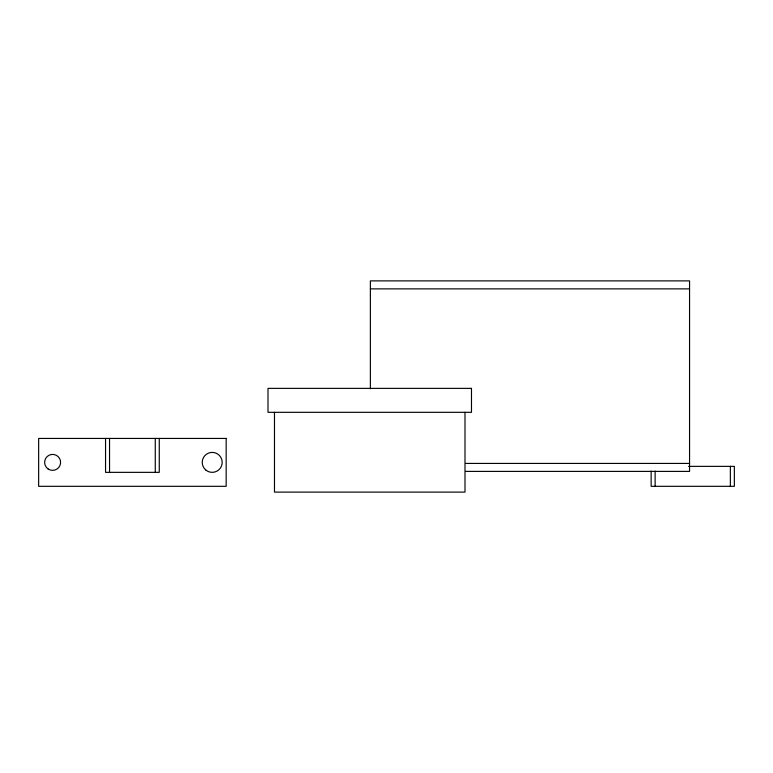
<?xml version="1.0" encoding="UTF-8"?>
<svg xmlns="http://www.w3.org/2000/svg" width="773" height="773" viewBox="0 0 773 773"><rect width="100%" height="100%" fill="white"/><g stroke="black" fill="none" stroke-linecap="round" stroke-linejoin="round"><path stroke-width="1.16" d="M370.373 288.87L689.555 288.87M465.52 463.423L689.555 463.423M688.559 466.37L734.35 466.37L734.35 486.314L651.137 486.314L651.137 471.057M465.52 471.395L689.555 471.395L689.555 280.889L370.373 280.889L370.373 388.78M730.359 466.37L730.359 486.314M655.127 471.057L655.127 486.314M464.998 412.318L464.998 492.111L274.483 492.111L274.483 412.318M159.267 438.436L159.267 472.351L105.553 472.351L105.553 438.436M155.276 438.436L155.276 472.351M109.544 438.436L109.544 472.351M471.482 388.375L267.999 388.375L267.999 412.318L471.482 412.318L471.482 388.375M226.17 438.436L38.65 438.436L38.65 486.314L226.17 486.314L226.17 438.436M205.956 470.148A9.972 9.972 0 0 0 222.064 463.897A9.972 9.972 0 0 0 208.594 453.075A9.972 9.972 0 0 0 205.956 470.148M48.032 468.911A7.981 7.981 0 0 0 60.565 463.075A7.981 7.981 0 0 0 49.25 455.142A7.981 7.981 0 0 0 48.032 468.911"/></g></svg>
